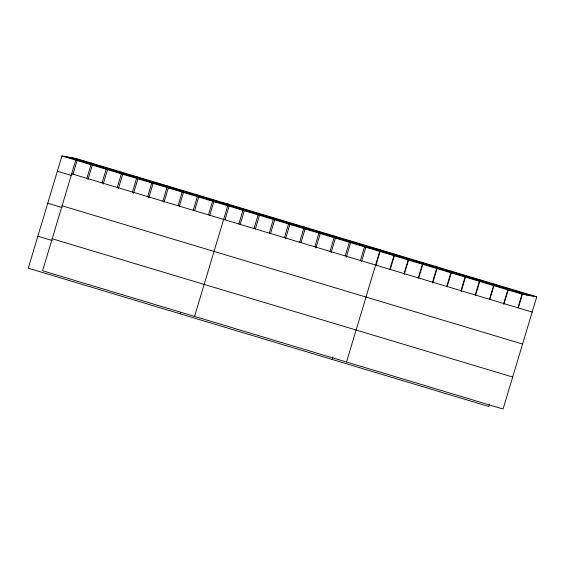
<?xml version="1.0" encoding="UTF-8"?>
<svg xmlns="http://www.w3.org/2000/svg" width="565" height="565" viewBox="0 0 565 565"><rect width="100%" height="100%" fill="white"/><g stroke="black" fill="none" stroke-linecap="round" stroke-linejoin="round"><path stroke-width="0.85" d="M76.261 158.525L42.587 270.762L503.076 409.032L536.75 296.802L76.261 158.525L61.924 155.968L28.25 268.198L488.739 406.475L489.481 404.017M73.019 174.19L77.115 160.531M86.876 178.356L91.452 163.087M87.978 179.557L92.314 165.093M102.067 182.919L106.651 167.65M103.169 184.119L107.512 169.655M117.266 187.481L121.849 172.212M118.368 188.682L122.711 174.218M132.464 192.051L137.041 176.774M133.566 193.244L137.902 178.78M147.656 196.613L152.239 181.337M148.757 197.814L153.101 183.343M162.854 201.175L167.438 185.906M163.956 202.376L168.299 187.905M178.053 205.738L182.629 190.469M179.395 206.133L183.491 192.467M193.244 210.3L197.828 195.031M194.586 210.696L198.689 197.03M208.443 214.862L213.026 199.593M180.214 313.829L180.708 312.191M209.785 215.258L213.888 201.592L228.218 204.156L194.551 316.393M224.983 219.82L229.079 206.161M238.833 223.987L243.416 208.718M240.181 224.383L244.278 210.724M254.031 228.55L258.615 213.28M255.373 228.945L259.476 215.286M269.23 233.112L273.806 217.843M270.571 233.514L274.668 219.849M284.421 237.681L289.005 222.405M285.523 238.875L289.866 224.411M299.62 242.244L304.203 226.968M300.961 242.639L305.065 228.973M314.818 246.806L319.395 231.53M315.92 248.007L320.256 233.536M330.009 251.369L334.593 236.099M331.111 252.569L335.455 238.098M345.208 255.931L349.791 240.662M346.31 257.132L350.653 242.66M360.406 260.493L364.99 245.224M332.178 359.46L332.912 357.002M361.508 261.694L365.845 247.223L380.181 249.787L346.507 362.024M375.979 265.162L380.083 251.503M389.836 269.328L394.419 254.059M390.217 269.434L394.314 255.776M404.067 273.601L408.65 258.332M404.208 274.512L408.544 260.048M418.305 277.881L422.881 262.605M418.679 277.987L422.782 264.321M432.536 282.154L437.119 266.878M432.677 283.065L437.013 268.594M446.767 286.427L451.35 271.158M447.148 286.533L451.244 272.867M461.005 290.7L465.581 275.43M461.139 291.611L465.482 277.147M475.236 294.972L479.819 279.703M475.617 295.078L479.713 281.419M489.467 299.245L494.05 283.976M489.848 299.351L493.951 285.692M503.705 303.518L508.281 288.249M503.839 304.429L508.182 289.965M517.936 307.798L522.519 292.522M518.317 307.904L522.413 294.238L536.75 296.802M71.529 157.677L532.018 295.954M66.656 156.809L527.145 295.085M61.924 155.968L522.413 294.238M71.677 173.794L532.166 312.071M57.34 171.237L71.691 175.546M62.079 205.794L522.568 344.071M47.742 203.238L62.094 207.546M52.185 238.762L512.674 377.039M37.848 236.205L52.199 240.513"/></g></svg>
